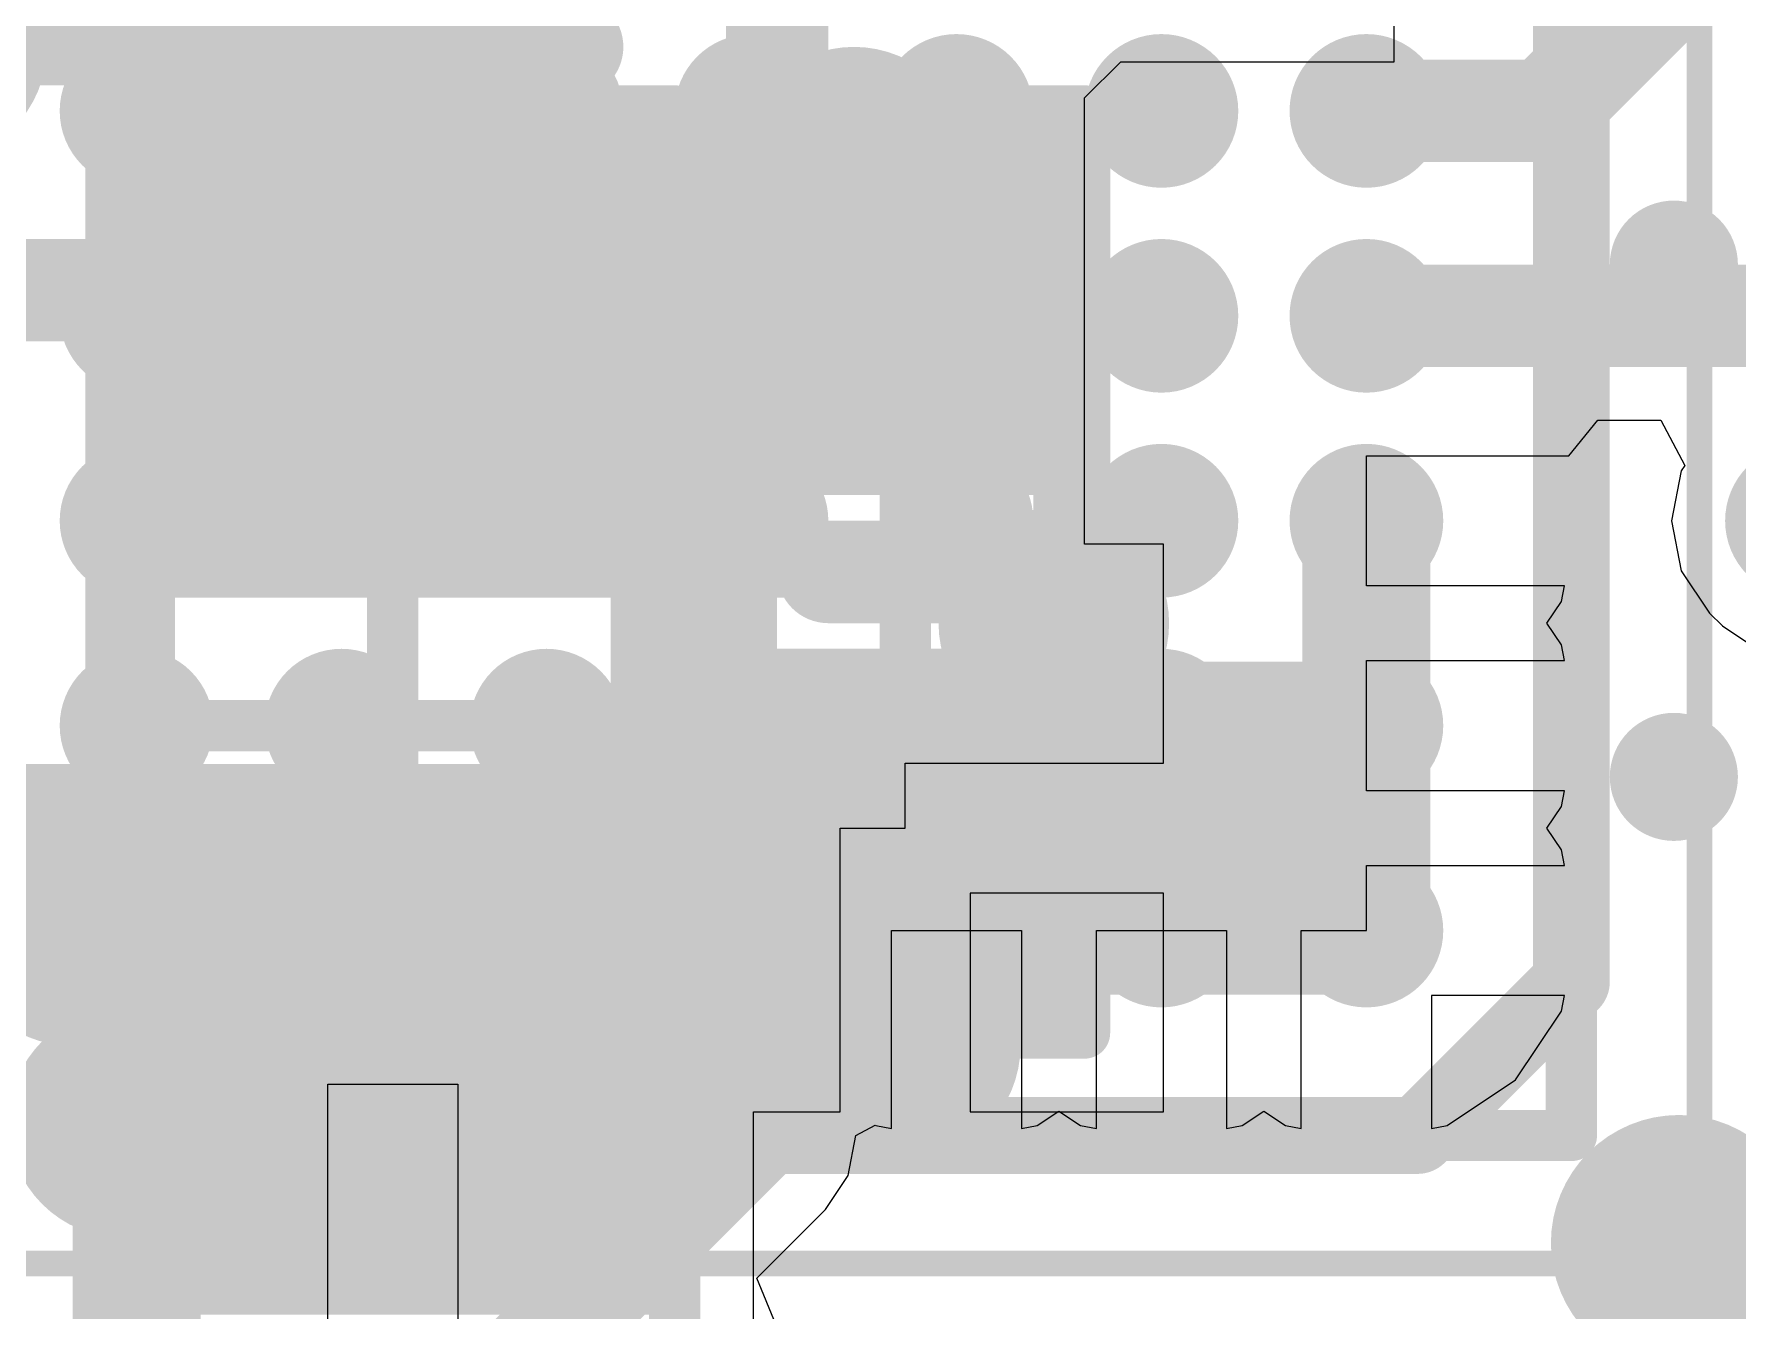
# Model space of a CAD drawing. Header units: millimetres. Extents: x 15 to 120, y 22 to 104.
# Drawn here: x 62 to 65.325, y 52.658 to 55.15 of the extents above; entities that cross this region are included whole.
import ezdxf

# ---------------------------------------------------------------- set-up
doc = ezdxf.new("R2010")
doc.units = ezdxf.units.MM
for name, color, linetype in [('BottomLayer', 5, 'Continuous'), ('BottomOverlay', 54, 'Continuous'), ('BottomPaste', 16, 'Continuous'), ('BottomSolder', 6, 'Continuous'), ('Mechanical13', 56, 'Continuous'), ('Mechanical15', 56, 'Continuous'), ('MultiLayer', 9, 'Continuous'), ('TopLayer', 1, 'Continuous'), ('TopOverlay', 2, 'Continuous'), ('TopPaste', 8, 'Continuous'), ('TopSolder', 216, 'Continuous')]:
    doc.layers.add(name, color=color, linetype=linetype)

msp = doc.modelspace()

# ---------------------------------------------------------------- linework, layer by layer
at = {"layer": 'BottomLayer'}
for p, q in [((64.65400328, 55.09599851999999), (64.65400328, 55.37299822)), ((64.04999889999999, 55.02528745999999), (64.12070996, 55.09599851999999)), ((64.12070996, 55.09599851999999), (64.65400328, 55.09599851999999)), ((64.04999636, 54.20000336), (64.04999636, 54.99999668)), ((64.04999636, 54.99999668), (64.04999889999999, 54.99999668)), ((64.04999889999999, 54.99999668), (64.04999889999999, 55.02528745999999)), ((64.04999889999999, 54.20000336), (64.04999636, 54.20000336)), ((64.04999889999999, 54.15399888), (64.04999889999999, 54.20000336)), ((64.20399656, 54.15399888), (64.04999889999999, 54.15399888)), ((64.20399656, 53.72699948), (64.20399656, 54.15399888)), ((63.69999705999999, 53.59999947999999), (63.69999705999999, 53.72699948)), ((63.69999705999999, 53.72699948), (64.20399656, 53.72699948)), ((63.57299706, 53.04600008), (63.57299706, 53.59999947999999)), ((63.57299706, 53.59999947999999), (63.69999705999999, 53.59999947999999)), ((64.20399656, 53.47299948), (63.82699706, 53.47299948)), ((63.82699706, 53.47299948), (63.82699706, 53.04600008)), ((64.20399656, 53.04600008), (64.20399656, 53.47299948)), ((62.57299905999999, 52.44600128), (62.57299905999999, 53.10000048)), ((62.57299905999999, 53.10000048), (62.82699906, 53.10000048)), ((62.82699906, 53.10000048), (62.82699906, 52.44600128)), ((63.40399815999999, 52.44600128), (63.40399815999999, 53.04600008)), ((63.40399815999999, 53.04600008), (63.57299706, 53.04600008)), ((63.82699706, 53.04600008), (64.20399656, 53.04600008))]:
    msp.add_line(p, q, dxfattribs=at)
for points, const_width in [([(63.45000263999999, 54.70000236), (63.45000263999999, 55.49999821999999)], 0.1999996), ([(62.69999906, 55.22500257999999), (62.69999906, 55.44999832)], 0.2499995), ([(63.4500001, 54.69999982), (63.45000263999999, 54.70000236)], 0.1999996), ([(60.824999, 54.64999992), (63.64999716, 54.64999992)], 0.1999996), ([(63.64999716, 54.64999992), (63.69999705999999, 54.60000002)], 0.1999996), ([(61.57499749999999, 53.59999947999999), (62.69999906, 53.59999947999999)], 0.2499995), ([(62.69999906, 53.59999947999999), (63.69999705999999, 53.59999947999999)], 0.2499995)]:
    msp.add_lwpolyline(points, dxfattribs=dict(at, const_width=const_width))
for points, const_width in [([(62.63749982, 55.22500257999999, 1), (62.7624983, 55.22500257999999, 1)], 0.12499848), ([(62.63749982, 55.22500257999999, 1), (62.7624983, 55.22500257999999, 1)], 0.12499848), ([(62.43750275999999, 54.82500083999999, 1), (62.56250124, 54.82500083999999, 1)], 0.12499848), ([(62.78750205999999, 54.82500083999999, 1), (62.91250054, 54.82500083999999, 1)], 0.12499848), ([(63.40000019999999, 54.69999982, 1), (63.5, 54.69999982, 1)], 0.0999998), ([(63.40000274, 54.70000236, 1), (63.50000254, 54.70000236, 1)], 0.0999998), ([(63.40000274, 54.70000236, 1), (63.50000254, 54.70000236, 1)], 0.0999998), ([(65.13750243999999, 54.69999982, 1), (65.26250092, 54.69999982, 1)], 0.12499848), ([(63.59999725999999, 54.64999992, 1), (63.69999705999999, 54.64999992, 1)], 0.0999998), ([(63.59999725999999, 54.64999992, 1), (63.69999705999999, 54.64999992, 1)], 0.0999998), ([(63.64999716, 54.60000002, 1), (63.74999696, 54.60000002, 1)], 0.0999998), ([(65.13750243999999, 53.69999928, 1), (65.26250092, 53.69999928, 1)], 0.12499848), ([(62.63749982, 53.59999947999999, 1), (62.7624983, 53.59999947999999, 1)], 0.12499848), ([(62.63749982, 53.59999947999999, 1), (62.7624983, 53.59999947999999, 1)], 0.12499848), ([(63.63749781999999, 53.59999947999999, 1), (63.7624963, 53.59999947999999, 1)], 0.12499848), ([(63.51250187999999, 53.4250011, 1), (63.63750036, 53.4250011, 1)], 0.12499848), ([(63.76250138, 53.4250011, 1), (63.88749986, 53.4250011, 1)], 0.12499848), ([(62.31250173999999, 53.2250015, 1), (62.43750022, 53.2250015, 1)], 0.12499848), ([(62.96250044, 53.2250015, 1), (63.08749891999999, 53.2250015, 1)], 0.12499848), ([(62.31250173999999, 52.82499976, 1), (62.43750022, 52.82499976, 1)], 0.12499848), ([(62.96250044, 52.82499976, 1), (63.08749891999999, 52.82499976, 1)], 0.12499848)]:
    msp.add_lwpolyline(points, format="xyb", close=True, dxfattribs=dict(at, const_width=const_width))
for points in [[(63.14999816, 54.89999942), (62.24999996, 54.89999942), (63.14999816, 54.10000101999999), (62.24999996, 54.10000101999999)], [(63.94999656, 54.89999942), (63.44999756, 54.89999942), (63.94999656, 54.30000062), (63.44999756, 54.30000062)], [(63.94999656, 53.89999888), (63.44999756, 53.89999888), (63.94999656, 53.30000008), (63.44999756, 53.30000008)], [(63.14999816, 53.49999967999999), (62.24999996, 53.49999967999999), (63.14999816, 52.70000128), (62.24999996, 52.70000128)]]:
    msp.add_solid(points, dxfattribs=at)
at = {"layer": 'BottomOverlay', "const_width": 0.1999996}
for points in [[(62.34999976, 55.12506628), (63.05000089999999, 55.12506628)], [(63.5499999, 54.10000101999999), (63.84999929999999, 54.10000101999999)]]:
    msp.add_lwpolyline(points, dxfattribs=at)
at = {"layer": 'BottomOverlay', "const_width": 0.0999998}
for points in [[(62.29999986, 55.12506628, 1), (62.39999966, 55.12506628, 1)], [(63.000001, 55.12506628, 1), (63.1000008, 55.12506628, 1)], [(63.5, 54.10000101999999, 1), (63.5999998, 54.10000101999999, 1)], [(63.7999994, 54.10000101999999, 1), (63.8999992, 54.10000101999999, 1)]]:
    msp.add_lwpolyline(points, format="xyb", close=True, dxfattribs=at)
at = {"layer": 'BottomPaste'}
for points in [[(63.14999816, 54.89999942), (62.24999996, 54.89999942), (63.14999816, 54.10000101999999), (62.24999996, 54.10000101999999)], [(63.14999816, 54.89999942), (62.24999996, 54.89999942), (63.14999816, 54.10000101999999), (62.24999996, 54.10000101999999)], [(63.94999656, 54.89999942), (63.44999756, 54.89999942), (63.94999656, 54.30000062), (63.44999756, 54.30000062)], [(63.94999656, 54.89999942), (63.44999756, 54.89999942), (63.94999656, 54.30000062), (63.44999756, 54.30000062)], [(63.94999656, 53.89999888), (63.44999756, 53.89999888), (63.94999656, 53.30000008), (63.44999756, 53.30000008)], [(63.94999656, 53.89999888), (63.44999756, 53.89999888), (63.94999656, 53.30000008), (63.44999756, 53.30000008)], [(63.14999816, 53.49999967999999), (62.24999996, 53.49999967999999), (63.14999816, 52.70000128), (62.24999996, 52.70000128)], [(63.14999816, 53.49999967999999), (62.24999996, 53.49999967999999), (63.14999816, 52.70000128), (62.24999996, 52.70000128)]]:
    msp.add_solid(points, dxfattribs=at)
at = {"layer": 'BottomSolder'}
for points in [[(62.29999732, 55.74999772), (61.89999812, 55.74999772), (62.29999732, 55.14999891999999), (61.89999812, 55.14999891999999)], [(62.29999732, 55.74999772), (61.89999812, 55.74999772), (62.29999732, 55.14999891999999), (61.89999812, 55.14999891999999)], [(62.89999865999999, 55.74999772), (62.49999946, 55.74999772), (62.89999865999999, 55.14999891999999), (62.49999946, 55.14999891999999)], [(62.89999865999999, 55.74999772), (62.49999946, 55.74999772), (62.89999865999999, 55.14999891999999), (62.49999946, 55.14999891999999)], [(63.19999806, 54.94999932), (62.20000005999999, 54.94999932), (63.19999806, 54.05000112), (62.20000005999999, 54.05000112)], [(63.19999806, 54.94999932), (62.20000005999999, 54.94999932), (63.19999806, 54.05000112), (62.20000005999999, 54.05000112)], [(63.99999646, 54.94999932), (63.39999766, 54.94999932), (63.99999646, 54.25000072), (63.39999766, 54.25000072)], [(63.99999646, 54.94999932), (63.39999766, 54.94999932), (63.99999646, 54.25000072), (63.39999766, 54.25000072)], [(63.99999646, 53.94999877999999), (63.39999766, 53.94999877999999), (63.99999646, 53.25000017999999), (63.39999766, 53.25000017999999)], [(63.99999646, 53.94999877999999), (63.39999766, 53.94999877999999), (63.99999646, 53.25000017999999), (63.39999766, 53.25000017999999)], [(63.19999806, 53.54999958), (62.20000005999999, 53.54999958), (63.19999806, 52.65000138), (62.20000005999999, 52.65000138)], [(63.19999806, 53.54999958), (62.20000005999999, 53.54999958), (63.19999806, 52.65000138), (62.20000005999999, 52.65000138)]]:
    msp.add_solid(points, dxfattribs=at)
at = {"layer": 'Mechanical13', "const_width": 0.0999998}
for points in [[(64.99999953999999, 53.00000322), (64.99999953999999, 67.00000315999999)], [(62.22499874, 52.92499956), (62.22499874, 54.67500114)], [(62.22499874, 54.67500114), (63.17499938, 54.67500114)], [(63.17499938, 52.92499956), (63.17499938, 54.67500114)], [(63.39999766, 53.54999958), (63.39999766, 54.64999992)], [(63.39999766, 54.64999992), (63.99999646, 54.64999992)], [(63.99999646, 53.54999958), (63.99999646, 54.64999992)], [(63.39999766, 53.54999958), (63.99999646, 53.54999958)], [(50.9999996, 53.00000322), (64.99999953999999, 53.00000322)], [(62.22499874, 52.92499956), (63.17499938, 52.92499956)]]:
    msp.add_lwpolyline(points, dxfattribs=at)
at = {"layer": 'Mechanical13', "const_width": 0.0499999}
for points in [[(62.20000005999999, 54.67500114, 1), (62.24999742, 54.67500114, 1)], [(62.20000005999999, 54.67500114, 1), (62.24999742, 54.67500114, 1)], [(63.1500007, 54.67500114, 1), (63.19999806, 54.67500114, 1)], [(63.1500007, 54.67500114, 1), (63.19999806, 54.67500114, 1)], [(63.37499897999999, 54.64999992, 1), (63.42499634, 54.64999992, 1)], [(63.37499897999999, 54.64999992, 1), (63.42499634, 54.64999992, 1)], [(63.97499778, 54.64999992, 1), (64.02499514, 54.64999992, 1)], [(63.97499778, 54.64999992, 1), (64.02499514, 54.64999992, 1)], [(63.37499897999999, 53.54999958, 1), (63.42499634, 53.54999958, 1)], [(63.37499897999999, 53.54999958, 1), (63.42499634, 53.54999958, 1)], [(63.97499778, 53.54999958, 1), (64.02499514, 53.54999958, 1)], [(63.97499778, 53.54999958, 1), (64.02499514, 53.54999958, 1)], [(64.97500086, 53.00000322, 1), (65.02499822, 53.00000322, 1)], [(64.97500086, 53.00000322, 1), (65.02499822, 53.00000322, 1)], [(62.20000005999999, 52.92499956, 1), (62.24999742, 52.92499956, 1)], [(62.20000005999999, 52.92499956, 1), (62.24999742, 52.92499956, 1)], [(63.1500007, 52.92499956, 1), (63.19999806, 52.92499956, 1)], [(63.1500007, 52.92499956, 1), (63.19999806, 52.92499956, 1)]]:
    msp.add_lwpolyline(points, format="xyb", close=True, dxfattribs=at)
at = {"layer": 'Mechanical15'}
for points, const_width in [([(65.25000158, 52.75000118), (65.25000158, 67.25000265999999)], 0.0499999), ([(62.34999722, 55.09999902), (62.34999722, 56.49999876)], 0.0999998), ([(62.44999955999999, 55.09999902), (62.44999955999999, 56.49999876)], 0.0999998), ([(62.94999856, 55.09999902), (62.94999856, 56.49999876)], 0.0999998), ([(61.84999822, 55.09999902), (62.34999722, 55.09999902)], 0.0999998), ([(62.44999955999999, 55.09999902), (62.94999856, 55.09999902)], 0.0999998), ([(62.15000016, 52.60000148), (62.15000016, 54.99999922)], 0.0999998), ([(62.15000016, 54.99999922), (63.2500005, 54.99999922)], 0.0999998), ([(63.2500005, 52.60000148), (63.2500005, 54.99999922)], 0.0999998), ([(63.34999775999999, 53.20000028), (63.34999775999999, 54.99999922)], 0.0999998), ([(63.34999775999999, 54.99999922), (64.04999636, 54.99999922)], 0.0999998), ([(64.04999636, 53.20000028), (64.04999636, 54.99999922)], 0.0999998), ([(63.69999705999999, 53.79999908), (63.69999705999999, 54.40000042)], 0.0999998), ([(62.69999906, 53.3250013), (62.69999906, 54.2749994)], 0.0999998), ([(63.39999766, 54.10000101999999), (63.99999646, 54.10000101999999)], 0.0999998), ([(62.22499874, 53.79999908), (63.17499938, 53.79999908)], 0.0999998), ([(63.34999775999999, 53.20000028), (64.04999636, 53.20000028)], 0.0999998), ([(50.75000009999999, 52.75000118), (65.25000158, 52.75000118)], 0.0499999)]:
    msp.add_lwpolyline(points, dxfattribs=dict(at, const_width=const_width))
for points, const_width in [([(62.32499854, 55.09999902, 1), (62.37499589999999, 55.09999902, 1)], 0.0499999), ([(62.32499854, 55.09999902, 1), (62.37499589999999, 55.09999902, 1)], 0.0499999), ([(62.42500088, 55.09999902, 1), (62.47499824, 55.09999902, 1)], 0.0499999), ([(62.42500088, 55.09999902, 1), (62.47499824, 55.09999902, 1)], 0.0499999), ([(62.92499987999999, 55.09999902, 1), (62.97499723999999, 55.09999902, 1)], 0.0499999), ([(62.92499987999999, 55.09999902, 1), (62.97499723999999, 55.09999902, 1)], 0.0499999), ([(62.12500147999999, 54.99999922, 1), (62.17499883999999, 54.99999922, 1)], 0.0499999), ([(62.12500147999999, 54.99999922, 1), (62.17499883999999, 54.99999922, 1)], 0.0499999), ([(63.22500182, 54.99999922, 1), (63.27499917999999, 54.99999922, 1)], 0.0499999), ([(63.22500182, 54.99999922, 1), (63.27499917999999, 54.99999922, 1)], 0.0499999), ([(63.32499908, 54.99999922, 1), (63.37499644, 54.99999922, 1)], 0.0499999), ([(63.32499908, 54.99999922, 1), (63.37499644, 54.99999922, 1)], 0.0499999), ([(64.02499768, 54.99999922, 1), (64.07499503999999, 54.99999922, 1)], 0.0499999), ([(64.02499768, 54.99999922, 1), (64.07499503999999, 54.99999922, 1)], 0.0499999), ([(63.67499838, 54.40000042, 1), (63.72499574, 54.40000042, 1)], 0.0499999), ([(62.67500037999999, 54.2749994, 1), (62.72499774, 54.2749994, 1)], 0.0499999), ([(63.37499897999999, 54.10000101999999, 1), (63.42499634, 54.10000101999999, 1)], 0.0499999), ([(63.97499778, 54.10000101999999, 1), (64.02499514, 54.10000101999999, 1)], 0.0499999), ([(62.20000005999999, 53.79999908, 1), (62.24999742, 53.79999908, 1)], 0.0499999), ([(63.1500007, 53.79999908, 1), (63.19999806, 53.79999908, 1)], 0.0499999), ([(63.67499838, 53.79999908, 1), (63.72499574, 53.79999908, 1)], 0.0499999), ([(62.67500037999999, 53.3250013, 1), (62.72499774, 53.3250013, 1)], 0.0499999), ([(63.32499908, 53.20000028, 1), (63.37499644, 53.20000028, 1)], 0.0499999), ([(63.32499908, 53.20000028, 1), (63.37499644, 53.20000028, 1)], 0.0499999), ([(64.02499768, 53.20000028, 1), (64.07499503999999, 53.20000028, 1)], 0.0499999), ([(64.02499768, 53.20000028, 1), (64.07499503999999, 53.20000028, 1)], 0.0499999), ([(65.23750224, 52.75000118, 1), (65.26250092, 52.75000118, 1)], 0.02499868), ([(65.23750224, 52.75000118, 1), (65.26250092, 52.75000118, 1)], 0.02499868)]:
    msp.add_lwpolyline(points, format="xyb", close=True, dxfattribs=dict(at, const_width=const_width))
at = {"layer": 'MultiLayer'}
for points, const_width in [([(61.68750171999999, 55.12500024, 1), (61.91249999999999, 55.12500024, 1)], 0.22499828), ([(62.63749982, 55.22500257999999, 1), (62.7624983, 55.22500257999999, 1)], 0.12499848), ([(62.13750082, 55.00000176, 1), (62.26249929999999, 55.00000176, 1)], 0.12499848), ([(62.53750255999999, 55.00000176, 1), (62.66250104, 55.00000176, 1)], 0.12499848), ([(62.93750176, 55.00000176, 1), (63.06250024, 55.00000176, 1)], 0.12499848), ([(63.33750096, 55.00000176, 1), (63.46249943999999, 55.00000176, 1)], 0.12499848), ([(63.48750065999999, 54.90000196, 1), (63.71249894, 54.90000196, 1)], 0.22499828), ([(63.73750269999999, 55.00000176, 1), (63.86250118, 55.00000176, 1)], 0.12499848), ([(64.13750189999999, 55.00000176, 1), (64.26250037999999, 55.00000176, 1)], 0.12499848), ([(62.43750275999999, 54.82500083999999, 1), (62.56250124, 54.82500083999999, 1)], 0.12499848), ([(62.78750205999999, 54.82500083999999, 1), (62.91250054, 54.82500083999999, 1)], 0.12499848), ([(65.13750243999999, 54.69999982, 1), (65.26250092, 54.69999982, 1)], 0.12499848), ([(62.13750082, 54.60000256, 1), (62.26249929999999, 54.60000256, 1)], 0.12499848), ([(62.53750255999999, 54.60000002, 1), (62.66250104, 54.60000002, 1)], 0.12499848), ([(62.93750176, 54.60000002, 1), (63.06250024, 54.60000002, 1)], 0.12499848), ([(63.33750096, 54.60000002, 1), (63.46249943999999, 54.60000002, 1)], 0.12499848), ([(63.73749762, 54.60000002, 1), (63.86249609999999, 54.60000002, 1)], 0.12499848), ([(64.13750189999999, 54.60000002, 1), (64.26250037999999, 54.60000002, 1)], 0.12499848), ([(62.53750255999999, 54.20000082, 1), (62.66250104, 54.20000082, 1)], 0.12499848), ([(63.33750096, 54.20000336, 1), (63.46249943999999, 54.20000336, 1)], 0.12499848), ([(63.73750016, 54.20000336, 1), (63.86249864, 54.20000336, 1)], 0.12499848), ([(64.13750189999999, 54.20000336, 1), (64.26250037999999, 54.20000336, 1)], 0.12499848), ([(64.5375011, 54.20000082, 1), (64.66249958, 54.20000082, 1)], 0.12499848), ([(63.87750242, 54.00000121999999, 1), (64.1025007, 54.00000121999999, 1)], 0.22499828), ([(63.33750096, 53.80000416, 1), (63.46249943999999, 53.80000416, 1)], 0.12499848), ([(63.73750269999999, 53.80000162, 1), (63.86250118, 53.80000162, 1)], 0.12499848), ([(64.13750189999999, 53.80000162, 1), (64.26250037999999, 53.80000162, 1)], 0.12499848), ([(64.5375011, 53.80000162, 1), (64.66249958, 53.80000162, 1)], 0.12499848), ([(64.2875016, 53.60000202, 1), (64.51249988, 53.60000202, 1)], 0.22499828), ([(65.13750243999999, 53.69999928, 1), (65.26250092, 53.69999928, 1)], 0.12499848), ([(61.96250243999999, 53.39999988, 1), (62.18750072, 53.39999988, 1)], 0.22499828), ([(63.51250187999999, 53.4250011, 1), (63.63750036, 53.4250011, 1)], 0.12499848), ([(63.76250138, 53.4250011, 1), (63.88749986, 53.4250011, 1)], 0.12499848), ([(63.33750096, 53.40000242, 1), (63.46249943999999, 53.40000242, 1)], 0.12499848), ([(63.73750269999999, 53.39999988, 1), (63.86250118, 53.39999988, 1)], 0.12499848), ([(64.13750189999999, 53.39999988, 1), (64.26250037999999, 53.39999988, 1)], 0.12499848), ([(64.5375011, 53.39999988, 1), (64.66249958, 53.39999988, 1)], 0.12499848), ([(63.587503, 53.17500159999999, 1), (63.81250128, 53.17500159999999, 1)], 0.22499828), ([(62.31250173999999, 53.2250015, 1), (62.43750022, 53.2250015, 1)], 0.12499848), ([(62.96250044, 53.2250015, 1), (63.08749891999999, 53.2250015, 1)], 0.12499848), ([(62.06250223999999, 53.0250019, 1), (62.28750051999999, 53.0250019, 1)], 0.22499828), ([(62.71250348, 53.0250019, 1), (62.93750176, 53.0250019, 1)], 0.22499828), ([(62.31250173999999, 52.82499976, 1), (62.43750022, 52.82499976, 1)], 0.12499848), ([(62.96250044, 52.82499976, 1), (63.08749891999999, 52.82499976, 1)], 0.12499848)]:
    msp.add_lwpolyline(points, format="xyb", close=True, dxfattribs=dict(at, const_width=const_width))
at = {"layer": 'TopLayer'}
for p, q in [((64.99503383999999, 54.32700336), (65.05172664, 54.39608373999999)), ((65.05172664, 54.39608373999999), (65.17427402, 54.39608373999999)), ((65.17427402, 54.39608373999999), (65.22141388, 54.30788986)), ((64.60000034, 54.07300335999999), (64.60000034, 54.32700336)), ((64.60000034, 54.32700336), (64.99503383999999, 54.32700336)), ((65.21450508, 54.29754952), (65.19510202, 54.20000336)), ((65.22141388, 54.30788986), (65.21450508, 54.29754952)), ((65.19510202, 54.20000336), (65.21450508, 54.1024572)), ((65.21450508, 54.1024572), (65.26976024, 54.01976496)), ((64.98665184, 54.07300335999999), (64.60000034, 54.07300335999999)), ((64.98055837999999, 54.04237096), (64.98665184, 54.07300335999999)), ((64.95225008, 54.00000376), (64.98055837999999, 54.04237096)), ((64.98055837999999, 53.95763402), (64.95225008, 54.00000376)), ((65.26976024, 54.01976496), (65.294764, 53.99475866)), ((65.294764, 53.99475866), (65.37745878, 53.93950604)), ((64.98665184, 53.92700162), (64.98055837999999, 53.95763402)), ((64.60000034, 53.67300161999999), (64.60000034, 53.92700162)), ((64.60000034, 53.92700162), (64.98665184, 53.92700162)), ((64.98665184, 53.67300161999999), (64.60000034, 53.67300161999999)), ((64.98055837999999, 53.64236922), (64.98665184, 53.67300161999999)), ((64.95225008, 53.60000202), (64.98055837999999, 53.64236922)), ((64.98055837999999, 53.55763482), (64.95225008, 53.60000202)), ((64.98665184, 53.52700242), (64.98055837999999, 53.55763482)), ((64.60000034, 53.40000242), (64.60000034, 53.52700242)), ((64.60000034, 53.52700242), (64.98665184, 53.52700242)), ((63.67299939999999, 53.01335091999999), (63.67299939999999, 53.40000242)), ((63.67299939999999, 53.40000242), (63.9269994, 53.40000242)), ((63.9269994, 53.40000242), (63.9269994, 53.01335091999999)), ((64.07300114, 53.01335091999999), (64.07300114, 53.40000242)), ((64.07300114, 53.40000242), (64.32700114, 53.40000242)), ((64.32700114, 53.40000242), (64.32700114, 53.01335091999999)), ((64.47300034, 53.01335091999999), (64.47300034, 53.40000242)), ((64.47300034, 53.40000242), (64.60000034, 53.40000242)), ((64.98665184, 53.27300242), (64.72700033999999, 53.27300242)), ((64.72700033999999, 53.27300242), (64.72700033999999, 53.01335091999999)), ((64.98055837999999, 53.24237002), (64.98665184, 53.27300242)), ((64.89126722, 53.10873554), (64.98055837999999, 53.24237002)), ((64.75763273999999, 53.01944438), (64.89126722, 53.10873554)), ((63.95763179999999, 53.01944438), (63.999999, 53.04775267999999)), ((63.999999, 53.04775267999999), (64.04236874, 53.01944438)), ((64.35763354, 53.01944438), (64.40000074, 53.04775267999999)), ((64.40000074, 53.04775267999999), (64.44236794, 53.01944438)), ((63.60392156, 53.00000068), (63.64143989999999, 53.02006414)), ((63.64143989999999, 53.02006414), (63.64236699999999, 53.01944438)), ((63.64236699999999, 53.01944438), (63.67299939999999, 53.01335091999999)), ((63.9269994, 53.01335091999999), (63.95763179999999, 53.01944438)), ((64.04236874, 53.01944438), (64.07300114, 53.01335091999999)), ((64.32700114, 53.01335091999999), (64.35763354, 53.01944438)), ((64.44236794, 53.01944438), (64.47300034, 53.01335091999999)), ((64.72700033999999, 53.01335091999999), (64.75763273999999, 53.01944438)), ((63.58839707999999, 52.92196426), (63.60392156, 53.00000068)), ((63.60392156, 53.00000068), (63.60392156, 53.00000068)), ((63.60392156, 53.00000068), (63.60392156, 53.00000068)), ((63.60392156, 53.00000068), (63.60392156, 53.00000068)), ((63.60392156, 53.00000068), (63.60392156, 53.00000068)), ((63.54419346, 52.85580742), (63.58839707999999, 52.92196426)), ((63.41018052, 52.72179448), (63.54418584, 52.85580234)), ((63.54418584, 52.85580234), (63.54419346, 52.85580742)), ((63.44844816, 52.62940706), (63.41018052, 52.72179448))]:
    msp.add_line(p, q, dxfattribs=at)
for points, const_width in [([(65.17500045999999, 55.22500004), (65.17500045999999, 55.30000115999999)], 0.1999996), ([(64.95000218, 55.00000176), (65.17500045999999, 55.22500004)], 0.1999996), ([(64.60000034, 55.00000176), (64.95000218, 55.00000176)], 0.1999996), ([(64.60000034, 54.60000256), (65.55000098, 54.60000256)], 0.1999996), ([(62.59999926, 54.60000256), (62.62499793999999, 54.60000256)], 0.05999988), ([(63.40000019999999, 54.60000002), (63.40000019999999, 54.60000256)], 0.05999988), ([(63.79999685999999, 54.60000002), (63.7999994, 54.60000256)], 0.05999988), ([(64.20000114, 54.60000002), (64.20000114, 54.60000256)], 0.05999988), ([(65.44999863999999, 54.20000336), (65.4750024, 54.1749996)], 0.2999994), ([(63.000001, 54.20000336), (63.40000019999999, 54.20000336)], 0.1999996), ([(64.60000034, 53.80000162), (64.60000034, 54.20000336)], 0.2499995), ([(63.7999994, 53.80000162), (63.80000193999999, 53.80000162)], 0.2999994), ([(64.20000114, 53.80000162), (64.60000034, 53.80000162)], 0.2499995), ([(64.20000114, 53.40000242), (64.20000114, 53.80000162)], 0.2499995), ([(64.60000034, 53.40000242), (64.60000034, 53.80000162)], 0.2499995), ([(62.19999498, 53.39999479999999), (62.20000005999999, 53.39999988)], 0.2499995), ([(62.19999498, 52.2513306), (62.19999498, 53.39999479999999)], 0.2499995), ([(63.40000019999999, 53.00000068), (63.40000019999999, 53.40000242)], 0.1999996), ([(63.7999994, 53.40000242), (64.20000114, 53.40000242)], 0.2499995), ([(64.20000114, 53.39999988), (64.20000114, 53.40000242)], 0.2499995), ([(64.20000114, 53.40000242), (64.60000034, 53.40000242)], 0.2499995), ([(64.60000034, 53.39999988), (64.60000034, 53.40000242)], 0.2499995), ([(62.90000374, 52.50000421999999), (63.40000019999999, 53.00000068)], 0.1999996)]:
    msp.add_lwpolyline(points, dxfattribs=dict(at, const_width=const_width))
for points, const_width in [([(65.12500055999999, 55.22500004, 1), (65.22500036, 55.22500004, 1)], 0.0999998), ([(65.12500055999999, 55.22500004, 1), (65.22500036, 55.22500004, 1)], 0.0999998), ([(62.12500147999999, 55.00000176, 1), (62.27499864, 55.00000176, 1)], 0.1499997), ([(62.52500068, 55.00000176, 1), (62.67499784, 55.00000176, 1)], 0.1499997), ([(62.92500242, 55.00000176, 1), (63.07499958, 55.00000176, 1)], 0.1499997), ([(63.32500161999999, 55.00000176, 1), (63.47499878, 55.00000176, 1)], 0.1499997), ([(63.72500082, 55.00000176, 1), (63.87499798, 55.00000176, 1)], 0.1499997), ([(64.12500256, 55.00000176, 1), (64.27499972, 55.00000176, 1)], 0.1499997), ([(64.52500176, 55.00000176, 1), (64.67499892, 55.00000176, 1)], 0.1499997), ([(62.13750082, 55.00000176, 1), (62.26249929999999, 55.00000176, 1)], 0.12499848), ([(62.53750255999999, 55.00000176, 1), (62.66250104, 55.00000176, 1)], 0.12499848), ([(62.93750176, 55.00000176, 1), (63.06250024, 55.00000176, 1)], 0.12499848), ([(63.33750096, 55.00000176, 1), (63.46249943999999, 55.00000176, 1)], 0.12499848), ([(63.73750269999999, 55.00000176, 1), (63.86250118, 55.00000176, 1)], 0.12499848), ([(64.13750189999999, 55.00000176, 1), (64.26250037999999, 55.00000176, 1)], 0.12499848), ([(64.55000043999999, 55.00000176, 1), (64.65000024, 55.00000176, 1)], 0.0999998), ([(64.90000228, 55.00000176, 1), (65.00000208, 55.00000176, 1)], 0.0999998), ([(64.90000228, 55.00000176, 1), (65.00000208, 55.00000176, 1)], 0.0999998), ([(62.12500147999999, 54.60000256, 1), (62.27499864, 54.60000256, 1)], 0.1499997), ([(62.52500068, 54.60000256, 1), (62.67499784, 54.60000256, 1)], 0.1499997), ([(62.92500242, 54.60000256, 1), (63.07499958, 54.60000256, 1)], 0.1499997), ([(63.32500161999999, 54.60000256, 1), (63.47499878, 54.60000256, 1)], 0.1499997), ([(63.72500082, 54.60000256, 1), (63.87499798, 54.60000256, 1)], 0.1499997), ([(64.12500256, 54.60000256, 1), (64.27499972, 54.60000256, 1)], 0.1499997), ([(64.52500176, 54.60000256, 1), (64.67499892, 54.60000256, 1)], 0.1499997), ([(62.13750082, 54.60000256, 1), (62.26249929999999, 54.60000256, 1)], 0.12499848), ([(62.53750255999999, 54.60000002, 1), (62.66250104, 54.60000002, 1)], 0.12499848), ([(62.93750176, 54.60000002, 1), (63.06250024, 54.60000002, 1)], 0.12499848), ([(63.33750096, 54.60000002, 1), (63.46249943999999, 54.60000002, 1)], 0.12499848), ([(63.73749762, 54.60000002, 1), (63.86249609999999, 54.60000002, 1)], 0.12499848), ([(64.13750189999999, 54.60000002, 1), (64.26250037999999, 54.60000002, 1)], 0.12499848), ([(64.55000043999999, 54.60000256, 1), (64.65000024, 54.60000256, 1)], 0.0999998), ([(62.58500056, 54.60000256, 1), (62.61499796, 54.60000256, 1)], 0.02999994), ([(62.60999923999999, 54.60000256, 1), (62.63999664, 54.60000256, 1)], 0.02999994), ([(63.38500149999999, 54.60000256, 1), (63.41499889999999, 54.60000256, 1)], 0.02999994), ([(63.38500149999999, 54.60000002, 1), (63.41499889999999, 54.60000002, 1)], 0.02999994), ([(63.78499815999999, 54.60000002, 1), (63.81499556, 54.60000002, 1)], 0.02999994), ([(63.7850007, 54.60000256, 1), (63.8149981, 54.60000256, 1)], 0.02999994), ([(64.18500243999999, 54.60000256, 1), (64.21499983999999, 54.60000256, 1)], 0.02999994), ([(64.18500243999999, 54.60000002, 1), (64.21499983999999, 54.60000002, 1)], 0.02999994), ([(62.12500147999999, 54.20000336, 1), (62.27499864, 54.20000336, 1)], 0.1499997), ([(62.52500068, 54.20000336, 1), (62.67499784, 54.20000336, 1)], 0.1499997), ([(62.92500242, 54.20000336, 1), (63.07499958, 54.20000336, 1)], 0.1499997), ([(63.32500161999999, 54.20000336, 1), (63.47499878, 54.20000336, 1)], 0.1499997), ([(63.72500082, 54.20000336, 1), (63.87499798, 54.20000336, 1)], 0.1499997), ([(64.12500256, 54.20000336, 1), (64.27499972, 54.20000336, 1)], 0.1499997), ([(64.52500176, 54.20000336, 1), (64.67499892, 54.20000336, 1)], 0.1499997), ([(65.37500005999999, 54.20000336, 1), (65.52499722, 54.20000336, 1)], 0.1499997), ([(62.53750255999999, 54.20000082, 1), (62.66250104, 54.20000082, 1)], 0.12499848), ([(62.95000109999999, 54.20000336, 1), (63.05000089999999, 54.20000336, 1)], 0.0999998), ([(63.33750096, 54.20000336, 1), (63.46249943999999, 54.20000336, 1)], 0.12499848), ([(63.3500003, 54.20000336, 1), (63.4500001, 54.20000336, 1)], 0.0999998), ([(63.73750016, 54.20000336, 1), (63.86249864, 54.20000336, 1)], 0.12499848), ([(64.13750189999999, 54.20000336, 1), (64.26250037999999, 54.20000336, 1)], 0.12499848), ([(64.5375011, 54.20000336, 1), (64.66249958, 54.20000336, 1)], 0.12499848), ([(64.5375011, 54.20000082, 1), (64.66249958, 54.20000082, 1)], 0.12499848), ([(62.12500147999999, 53.80000162, 1), (62.27499864, 53.80000162, 1)], 0.1499997), ([(62.52500068, 53.80000162, 1), (62.67499784, 53.80000162, 1)], 0.1499997), ([(62.92500242, 53.80000162, 1), (63.07499958, 53.80000162, 1)], 0.1499997), ([(63.32500161999999, 53.80000162, 1), (63.47499878, 53.80000162, 1)], 0.1499997), ([(63.72500082, 53.80000162, 1), (63.87499798, 53.80000162, 1)], 0.1499997), ([(63.72500082, 53.80000162, 1), (63.87499798, 53.80000162, 1)], 0.1499997), ([(63.72500336, 53.80000162, 1), (63.87500051999999, 53.80000162, 1)], 0.1499997), ([(64.12500256, 53.80000162, 1), (64.27499972, 53.80000162, 1)], 0.1499997), ([(64.52500176, 53.80000162, 1), (64.67499892, 53.80000162, 1)], 0.1499997), ([(63.33750096, 53.80000416, 1), (63.46249943999999, 53.80000416, 1)], 0.12499848), ([(63.73750269999999, 53.80000162, 1), (63.86250118, 53.80000162, 1)], 0.12499848), ([(64.13750189999999, 53.80000162, 1), (64.26250037999999, 53.80000162, 1)], 0.12499848), ([(64.13750189999999, 53.80000162, 1), (64.26250037999999, 53.80000162, 1)], 0.12499848), ([(64.13750189999999, 53.80000162, 1), (64.26250037999999, 53.80000162, 1)], 0.12499848), ([(64.5375011, 53.80000162, 1), (64.66249958, 53.80000162, 1)], 0.12499848), ([(64.5375011, 53.80000162, 1), (64.66249958, 53.80000162, 1)], 0.12499848), ([(64.5375011, 53.80000162, 1), (64.66249958, 53.80000162, 1)], 0.12499848), ([(64.5375011, 53.80000162, 1), (64.66249958, 53.80000162, 1)], 0.12499848), ([(62.12500147999999, 53.40000242, 1), (62.27499864, 53.40000242, 1)], 0.1499997), ([(62.52500068, 53.40000242, 1), (62.67499784, 53.40000242, 1)], 0.1499997), ([(62.92500242, 53.40000242, 1), (63.07499958, 53.40000242, 1)], 0.1499997), ([(63.32500161999999, 53.40000242, 1), (63.47499878, 53.40000242, 1)], 0.1499997), ([(63.72500082, 53.40000242, 1), (63.87499798, 53.40000242, 1)], 0.1499997), ([(64.12500256, 53.40000242, 1), (64.27499972, 53.40000242, 1)], 0.1499997), ([(64.52500176, 53.40000242, 1), (64.67499892, 53.40000242, 1)], 0.1499997), ([(62.13749574, 53.39999479999999, 1), (62.26249421999999, 53.39999479999999, 1)], 0.12499848), ([(62.13749574, 53.39999479999999, 1), (62.26249421999999, 53.39999479999999, 1)], 0.12499848), ([(62.13750082, 53.39999988, 1), (62.26249929999999, 53.39999988, 1)], 0.12499848), ([(63.33750096, 53.40000242, 1), (63.46249943999999, 53.40000242, 1)], 0.12499848), ([(63.3500003, 53.40000242, 1), (63.4500001, 53.40000242, 1)], 0.0999998), ([(63.73750016, 53.40000242, 1), (63.86249864, 53.40000242, 1)], 0.12499848), ([(63.73750269999999, 53.39999988, 1), (63.86250118, 53.39999988, 1)], 0.12499848), ([(64.13750189999999, 53.40000242, 1), (64.26250037999999, 53.40000242, 1)], 0.12499848), ([(64.13750189999999, 53.40000242, 1), (64.26250037999999, 53.40000242, 1)], 0.12499848), ([(64.13750189999999, 53.40000242, 1), (64.26250037999999, 53.40000242, 1)], 0.12499848), ([(64.13750189999999, 53.40000242, 1), (64.26250037999999, 53.40000242, 1)], 0.12499848), ([(64.13750189999999, 53.39999988, 1), (64.26250037999999, 53.39999988, 1)], 0.12499848), ([(64.13750189999999, 53.39999988, 1), (64.26250037999999, 53.39999988, 1)], 0.12499848), ([(64.5375011, 53.40000242, 1), (64.66249958, 53.40000242, 1)], 0.12499848), ([(64.5375011, 53.40000242, 1), (64.66249958, 53.40000242, 1)], 0.12499848), ([(64.5375011, 53.40000242, 1), (64.66249958, 53.40000242, 1)], 0.12499848), ([(64.5375011, 53.39999988, 1), (64.66249958, 53.39999988, 1)], 0.12499848), ([(64.5375011, 53.39999988, 1), (64.66249958, 53.39999988, 1)], 0.12499848), ([(63.3500003, 53.00000068, 1), (63.4500001, 53.00000068, 1)], 0.0999998), ([(63.3500003, 53.00000068, 1), (63.4500001, 53.00000068, 1)], 0.0999998)]:
    msp.add_lwpolyline(points, format="xyb", close=True, dxfattribs=dict(at, const_width=const_width))
at = {"layer": 'TopOverlay', "const_width": 0.1499997}
for points in [[(65.00000208, 53.30000516), (65.00000208, 67.00000315999999)], [(64.6999976, 53.00000068), (65.00000208, 53.30000516)], [(50.9999996, 53.00000068), (64.6999976, 53.00000068)]]:
    msp.add_lwpolyline(points, dxfattribs=at)
at = {"layer": 'TopOverlay'}
for points, const_width in [([(64.96250151999999, 53.30000516, 1), (65.03750264, 53.30000516, 1)], 0.07499858), ([(64.96250151999999, 53.30000516, 1), (65.03750264, 53.30000516, 1)], 0.07499858), ([(64.66249703999999, 53.00000068, 1), (64.73749816, 53.00000068, 1)], 0.07499858), ([(64.66249703999999, 53.00000068, 1), (64.73749816, 53.00000068, 1)], 0.07499858), ([(65.33500013999999, 52.79000363999999, 1), (65.08499809999999, 52.79000363999999, 1)], 0.2499995), ([(65.02249886, 52.79000363999999, 1), (65.14749734, 52.79000363999999, 1)], 0.12499848), ([(65.2725009, 52.79000363999999, 1), (65.39749938, 52.79000363999999, 1)], 0.12499848)]:
    msp.add_lwpolyline(points, format="xyb", close=True, dxfattribs=dict(at, const_width=const_width))
at = {"layer": 'TopPaste', "const_width": 0.1499997}
for points in [[(62.12500147999999, 55.00000176, 1), (62.27499864, 55.00000176, 1)], [(62.12500147999999, 55.00000176, 1), (62.27499864, 55.00000176, 1)], [(62.52500068, 55.00000176, 1), (62.67499784, 55.00000176, 1)], [(62.52500068, 55.00000176, 1), (62.67499784, 55.00000176, 1)], [(62.92500242, 55.00000176, 1), (63.07499958, 55.00000176, 1)], [(62.92500242, 55.00000176, 1), (63.07499958, 55.00000176, 1)], [(63.32500161999999, 55.00000176, 1), (63.47499878, 55.00000176, 1)], [(63.32500161999999, 55.00000176, 1), (63.47499878, 55.00000176, 1)], [(63.72500082, 55.00000176, 1), (63.87499798, 55.00000176, 1)], [(63.72500082, 55.00000176, 1), (63.87499798, 55.00000176, 1)], [(64.12500256, 55.00000176, 1), (64.27499972, 55.00000176, 1)], [(64.12500256, 55.00000176, 1), (64.27499972, 55.00000176, 1)], [(64.52500176, 55.00000176, 1), (64.67499892, 55.00000176, 1)], [(64.52500176, 55.00000176, 1), (64.67499892, 55.00000176, 1)], [(62.12500147999999, 54.60000256, 1), (62.27499864, 54.60000256, 1)], [(62.12500147999999, 54.60000256, 1), (62.27499864, 54.60000256, 1)], [(62.52500068, 54.60000256, 1), (62.67499784, 54.60000256, 1)], [(62.52500068, 54.60000256, 1), (62.67499784, 54.60000256, 1)], [(62.92500242, 54.60000256, 1), (63.07499958, 54.60000256, 1)], [(62.92500242, 54.60000256, 1), (63.07499958, 54.60000256, 1)], [(63.32500161999999, 54.60000256, 1), (63.47499878, 54.60000256, 1)], [(63.32500161999999, 54.60000256, 1), (63.47499878, 54.60000256, 1)], [(63.72500082, 54.60000256, 1), (63.87499798, 54.60000256, 1)], [(63.72500082, 54.60000256, 1), (63.87499798, 54.60000256, 1)], [(64.12500256, 54.60000256, 1), (64.27499972, 54.60000256, 1)], [(64.12500256, 54.60000256, 1), (64.27499972, 54.60000256, 1)], [(64.52500176, 54.60000256, 1), (64.67499892, 54.60000256, 1)], [(64.52500176, 54.60000256, 1), (64.67499892, 54.60000256, 1)], [(62.12500147999999, 54.20000336, 1), (62.27499864, 54.20000336, 1)], [(62.12500147999999, 54.20000336, 1), (62.27499864, 54.20000336, 1)], [(62.52500068, 54.20000336, 1), (62.67499784, 54.20000336, 1)], [(62.52500068, 54.20000336, 1), (62.67499784, 54.20000336, 1)], [(62.92500242, 54.20000336, 1), (63.07499958, 54.20000336, 1)], [(62.92500242, 54.20000336, 1), (63.07499958, 54.20000336, 1)], [(63.32500161999999, 54.20000336, 1), (63.47499878, 54.20000336, 1)], [(63.32500161999999, 54.20000336, 1), (63.47499878, 54.20000336, 1)], [(63.72500082, 54.20000336, 1), (63.87499798, 54.20000336, 1)], [(63.72500082, 54.20000336, 1), (63.87499798, 54.20000336, 1)], [(64.12500256, 54.20000336, 1), (64.27499972, 54.20000336, 1)], [(64.12500256, 54.20000336, 1), (64.27499972, 54.20000336, 1)], [(64.52500176, 54.20000336, 1), (64.67499892, 54.20000336, 1)], [(64.52500176, 54.20000336, 1), (64.67499892, 54.20000336, 1)], [(62.12500147999999, 53.80000162, 1), (62.27499864, 53.80000162, 1)], [(62.12500147999999, 53.80000162, 1), (62.27499864, 53.80000162, 1)], [(62.52500068, 53.80000162, 1), (62.67499784, 53.80000162, 1)], [(62.52500068, 53.80000162, 1), (62.67499784, 53.80000162, 1)], [(62.92500242, 53.80000162, 1), (63.07499958, 53.80000162, 1)], [(62.92500242, 53.80000162, 1), (63.07499958, 53.80000162, 1)], [(63.32500161999999, 53.80000162, 1), (63.47499878, 53.80000162, 1)], [(63.32500161999999, 53.80000162, 1), (63.47499878, 53.80000162, 1)], [(63.72500082, 53.80000162, 1), (63.87499798, 53.80000162, 1)], [(63.72500082, 53.80000162, 1), (63.87499798, 53.80000162, 1)], [(64.12500256, 53.80000162, 1), (64.27499972, 53.80000162, 1)], [(64.12500256, 53.80000162, 1), (64.27499972, 53.80000162, 1)], [(64.52500176, 53.80000162, 1), (64.67499892, 53.80000162, 1)], [(64.52500176, 53.80000162, 1), (64.67499892, 53.80000162, 1)], [(62.12500147999999, 53.40000242, 1), (62.27499864, 53.40000242, 1)], [(62.12500147999999, 53.40000242, 1), (62.27499864, 53.40000242, 1)], [(62.52500068, 53.40000242, 1), (62.67499784, 53.40000242, 1)], [(62.52500068, 53.40000242, 1), (62.67499784, 53.40000242, 1)], [(62.92500242, 53.40000242, 1), (63.07499958, 53.40000242, 1)], [(62.92500242, 53.40000242, 1), (63.07499958, 53.40000242, 1)], [(63.32500161999999, 53.40000242, 1), (63.47499878, 53.40000242, 1)], [(63.32500161999999, 53.40000242, 1), (63.47499878, 53.40000242, 1)], [(63.72500082, 53.40000242, 1), (63.87499798, 53.40000242, 1)], [(63.72500082, 53.40000242, 1), (63.87499798, 53.40000242, 1)], [(64.12500256, 53.40000242, 1), (64.27499972, 53.40000242, 1)], [(64.12500256, 53.40000242, 1), (64.27499972, 53.40000242, 1)], [(64.52500176, 53.40000242, 1), (64.67499892, 53.40000242, 1)], [(64.52500176, 53.40000242, 1), (64.67499892, 53.40000242, 1)]]:
    msp.add_lwpolyline(points, format="xyb", close=True, dxfattribs=at)
at = {"layer": 'TopSolder', "const_width": 0.10999978}
for points in [[(62.14500143999999, 55.00000176, 1), (62.25499868, 55.00000176, 1)], [(62.14500143999999, 55.00000176, 1), (62.25499868, 55.00000176, 1)], [(62.54500064, 55.00000176, 1), (62.65499788, 55.00000176, 1)], [(62.54500064, 55.00000176, 1), (62.65499788, 55.00000176, 1)], [(62.94500238, 55.00000176, 1), (63.05499962, 55.00000176, 1)], [(62.94500238, 55.00000176, 1), (63.05499962, 55.00000176, 1)], [(63.34500157999999, 55.00000176, 1), (63.45499881999999, 55.00000176, 1)], [(63.34500157999999, 55.00000176, 1), (63.45499881999999, 55.00000176, 1)], [(63.74500078, 55.00000176, 1), (63.85499802, 55.00000176, 1)], [(63.74500078, 55.00000176, 1), (63.85499802, 55.00000176, 1)], [(64.14500251999999, 55.00000176, 1), (64.25499975999999, 55.00000176, 1)], [(64.14500251999999, 55.00000176, 1), (64.25499975999999, 55.00000176, 1)], [(64.54500172, 55.00000176, 1), (64.65499896, 55.00000176, 1)], [(64.54500172, 55.00000176, 1), (64.65499896, 55.00000176, 1)], [(62.14500143999999, 54.60000256, 1), (62.25499868, 54.60000256, 1)], [(62.14500143999999, 54.60000256, 1), (62.25499868, 54.60000256, 1)], [(62.54500064, 54.60000256, 1), (62.65499788, 54.60000256, 1)], [(62.54500064, 54.60000256, 1), (62.65499788, 54.60000256, 1)], [(62.94500238, 54.60000256, 1), (63.05499962, 54.60000256, 1)], [(62.94500238, 54.60000256, 1), (63.05499962, 54.60000256, 1)], [(63.34500157999999, 54.60000256, 1), (63.45499881999999, 54.60000256, 1)], [(63.34500157999999, 54.60000256, 1), (63.45499881999999, 54.60000256, 1)], [(63.74500078, 54.60000256, 1), (63.85499802, 54.60000256, 1)], [(63.74500078, 54.60000256, 1), (63.85499802, 54.60000256, 1)], [(64.14500251999999, 54.60000256, 1), (64.25499975999999, 54.60000256, 1)], [(64.14500251999999, 54.60000256, 1), (64.25499975999999, 54.60000256, 1)], [(64.54500172, 54.60000256, 1), (64.65499896, 54.60000256, 1)], [(64.54500172, 54.60000256, 1), (64.65499896, 54.60000256, 1)], [(62.14500143999999, 54.20000336, 1), (62.25499868, 54.20000336, 1)], [(62.14500143999999, 54.20000336, 1), (62.25499868, 54.20000336, 1)], [(62.54500064, 54.20000336, 1), (62.65499788, 54.20000336, 1)], [(62.54500064, 54.20000336, 1), (62.65499788, 54.20000336, 1)], [(62.94500238, 54.20000336, 1), (63.05499962, 54.20000336, 1)], [(62.94500238, 54.20000336, 1), (63.05499962, 54.20000336, 1)], [(63.34500157999999, 54.20000336, 1), (63.45499881999999, 54.20000336, 1)], [(63.34500157999999, 54.20000336, 1), (63.45499881999999, 54.20000336, 1)], [(63.74500078, 54.20000336, 1), (63.85499802, 54.20000336, 1)], [(63.74500078, 54.20000336, 1), (63.85499802, 54.20000336, 1)], [(64.14500251999999, 54.20000336, 1), (64.25499975999999, 54.20000336, 1)], [(64.14500251999999, 54.20000336, 1), (64.25499975999999, 54.20000336, 1)], [(64.54500172, 54.20000336, 1), (64.65499896, 54.20000336, 1)], [(64.54500172, 54.20000336, 1), (64.65499896, 54.20000336, 1)], [(62.14500143999999, 53.80000162, 1), (62.25499868, 53.80000162, 1)], [(62.14500143999999, 53.80000162, 1), (62.25499868, 53.80000162, 1)], [(62.54500064, 53.80000162, 1), (62.65499788, 53.80000162, 1)], [(62.54500064, 53.80000162, 1), (62.65499788, 53.80000162, 1)], [(62.94500238, 53.80000162, 1), (63.05499962, 53.80000162, 1)], [(62.94500238, 53.80000162, 1), (63.05499962, 53.80000162, 1)], [(63.34500157999999, 53.80000162, 1), (63.45499881999999, 53.80000162, 1)], [(63.34500157999999, 53.80000162, 1), (63.45499881999999, 53.80000162, 1)], [(63.74500078, 53.80000162, 1), (63.85499802, 53.80000162, 1)], [(63.74500078, 53.80000162, 1), (63.85499802, 53.80000162, 1)], [(64.14500251999999, 53.80000162, 1), (64.25499975999999, 53.80000162, 1)], [(64.14500251999999, 53.80000162, 1), (64.25499975999999, 53.80000162, 1)], [(64.54500172, 53.80000162, 1), (64.65499896, 53.80000162, 1)], [(64.54500172, 53.80000162, 1), (64.65499896, 53.80000162, 1)], [(62.14500143999999, 53.40000242, 1), (62.25499868, 53.40000242, 1)], [(62.14500143999999, 53.40000242, 1), (62.25499868, 53.40000242, 1)], [(62.54500064, 53.40000242, 1), (62.65499788, 53.40000242, 1)], [(62.54500064, 53.40000242, 1), (62.65499788, 53.40000242, 1)], [(62.94500238, 53.40000242, 1), (63.05499962, 53.40000242, 1)], [(62.94500238, 53.40000242, 1), (63.05499962, 53.40000242, 1)], [(63.34500157999999, 53.40000242, 1), (63.45499881999999, 53.40000242, 1)], [(63.34500157999999, 53.40000242, 1), (63.45499881999999, 53.40000242, 1)], [(63.74500078, 53.40000242, 1), (63.85499802, 53.40000242, 1)], [(63.74500078, 53.40000242, 1), (63.85499802, 53.40000242, 1)], [(64.14500251999999, 53.40000242, 1), (64.25499975999999, 53.40000242, 1)], [(64.14500251999999, 53.40000242, 1), (64.25499975999999, 53.40000242, 1)], [(64.54500172, 53.40000242, 1), (64.65499896, 53.40000242, 1)], [(64.54500172, 53.40000242, 1), (64.65499896, 53.40000242, 1)]]:
    msp.add_lwpolyline(points, format="xyb", close=True, dxfattribs=at)

doc.saveas('drawing.dxf')
